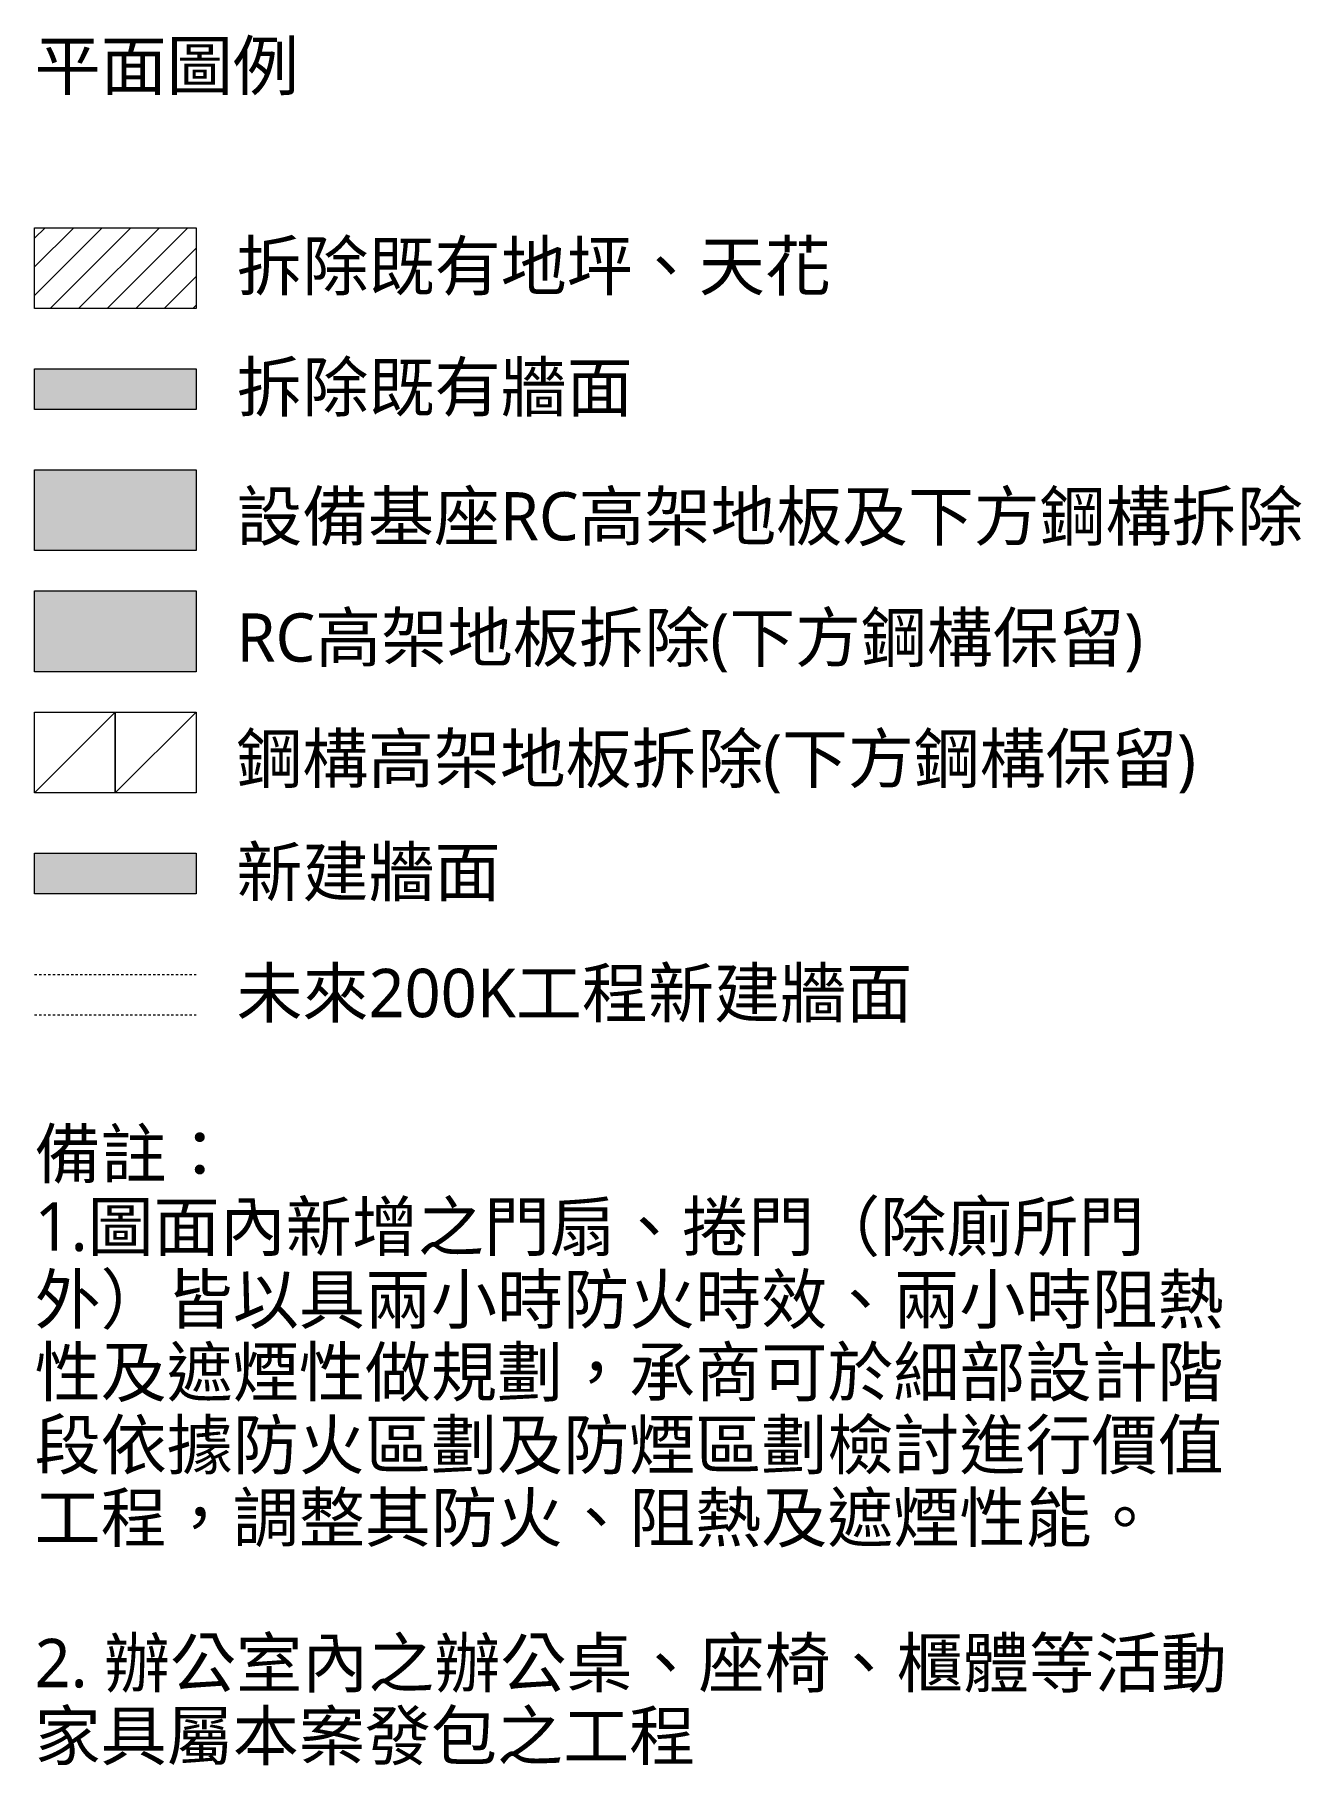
# Model space of a CAD drawing. Extents: x -32000 to 401936, y -48083 to 131250.
# Drawn here: x 386243 to 401936, y -48083 to -26643 of the extents above; entities that cross this region are included whole.
import ezdxf

# ---------------------------------------------------------------- set-up
doc = ezdxf.new("R2010")
doc.units = 0
doc.header["$LTSCALE"] = 10
doc.linetypes.add('XFM7P40ICA$0$H12PL4$0$TAI_虛線', pattern=[5.644, 2.822, -2.822])
for name, color, linetype in [('XFM7P40ICA$0$H12PL4$0$A-TEXT-修改說明', 252, 'Continuous'), ('XFM7P40ICA$0$H12PL4$0$A-WALL-IN-200K.200K', 252, 'Continuous'), ('XFM7P40ICA$0$H12PL4$0$Hattch', 252, 'Continuous')]:
    doc.layers.add(name, color=color, linetype=linetype)
doc.styles.add('XFM7P40ICA$0$H12PL4$0$Standard', font='isocp.shx', dxfattribs={"bigfont": 'chineset.shx'})

# ---------------------------------------------------------------- blocks, each defined once
blk = doc.blocks.new('XFM7P40ICA$0$H12PL4')
at = {"layer": 'XFM7P40ICA$0$H12PL4$0$Hattch', "linetype": 'Continuous', "lineweight": 0}
h = blk.add_hatch(dxfattribs=at)
h.set_pattern_fill('0_單線__25X25_45___0002', color=256, scale=10, style=0, pattern_type=2)
h.set_pattern_definition([(45, (380224, -33063.46), (-176.777, 176.777), [])])
h.paths.add_polyline_path([(386242.7, -29034.7), (388242.7, -29034.7), (388242.7, -30034.7), (386242.7, -30034.7)])
for points in [[(386242.7, -30784.7), (388242.7, -30784.7), (388242.7, -31284.7), (386242.7, -31284.7)], [(386242.7, -32034.7), (388242.7, -32034.7), (388242.7, -33034.7), (386242.7, -33034.7)], [(386242.7, -33534.7), (388242.7, -33534.7), (388242.7, -34534.7), (386242.7, -34534.7)], [(386242.7, -36784.7), (388242.7, -36784.7), (388242.7, -37284.7), (386242.7, -37284.7)]]:
    blk.add_hatch(color=256, dxfattribs=at).paths.add_polyline_path(points)
at = {"layer": 'XFM7P40ICA$0$H12PL4$0$A-TEXT-修改說明', "lineweight": 0}
for points in [[(386242.7, -35034.7), (387242.7, -35034.7), (387242.7, -36034.7), (386242.7, -36034.7)], [(387242.7, -35034.7), (388242.7, -35034.7), (388242.7, -36034.7), (387242.7, -36034.7)]]:
    blk.add_lwpolyline(points, close=True, dxfattribs=at)
for points in [[(387242.7, -35034.7), (386242.7, -36034.7)], [(388242.7, -35034.7), (387242.7, -36034.7)]]:
    blk.add_lwpolyline(points, dxfattribs=at)
at = {"layer": 'XFM7P40ICA$0$H12PL4$0$A-WALL-IN-200K.200K', "linetype": 'XFM7P40ICA$0$H12PL4$0$TAI_虛線', "lineweight": 0}
for points in [[(386242.7, -38284.7), (388242.7, -38284.7)], [(386242.7, -38784.7), (388242.7, -38784.7)]]:
    blk.add_lwpolyline(points, dxfattribs=at)
at = {"layer": 'XFM7P40ICA$0$H12PL4$0$Hattch', "lineweight": 0, "flags": 128}
for points in [[(386242.7, -29034.7), (388242.7, -29034.7), (388242.7, -30034.7), (386242.7, -30034.7)], [(386242.7, -30784.7), (388242.7, -30784.7), (388242.7, -31284.7), (386242.7, -31284.7)], [(386242.7, -32034.7), (388242.7, -32034.7), (388242.7, -33034.7), (386242.7, -33034.7)], [(386242.7, -33534.7), (388242.7, -33534.7), (388242.7, -34534.7), (386242.7, -34534.7)], [(386242.7, -36784.7), (388242.7, -36784.7), (388242.7, -37284.7), (386242.7, -37284.7)]]:
    blk.add_lwpolyline(points, close=True, dxfattribs=at)
at = {"linetype": 'Continuous', "lineweight": 0, "style": 'XFM7P40ICA$0$H12PL4$0$Standard'}
for s, insert, char_height, attachment_point in [('\\A1;{\\fMicrosoft JhengHei|b0|i0|c136|p34;平面圖例}', (386242.7, -27060.4), 600, 4), ('\\A1;{\\fMicrosoft JhengHei|b0|i0|c136|p34;拆除既有地坪、天花}', (388742.7, -29209.1), 600, 1), ('\\A1;{\\fMicrosoft JhengHei|b0|i0|c136|p34;拆除既有牆面}', (388742.7, -30709.1), 600, 1), ('\\A1;{\\fMicrosoft JhengHei|b0|i0|c136|p34;設備基座RC高架地板及下方鋼構拆除}', (388742.7, -32310.7), 598.104, 1), ('\\A1;{\\fMicrosoft JhengHei|b0|i0|c136|p34;RC高架地板拆除(下方鋼構保留)}', (388742.7, -33812.2), 598.104, 1), ('\\A1;{\\fMicrosoft JhengHei|b0|i0|c136|p34;鋼構高架地板拆除(下方鋼構保留)}', (388742.7, -35312.2), 598.104, 1), ('\\A1;{\\fMicrosoft JhengHei|b0|i0|c136|p34;新建牆面}', (388742.7, -36715.2), 600, 1), ('\\A1;{\\fMicrosoft JhengHei|b0|i0|c136|p34;未來200K工程新建牆面}', (388742.7, -38215.2), 600, 1)]:
    blk.add_mtext(s, dxfattribs=dict(at, insert=insert, char_height=char_height, attachment_point=attachment_point))
at = {"linetype": 'Continuous', "lineweight": 0, "insert": (386242.7, -40207.6), "char_height": 600, "width": 15000, "attachment_point": 1, "line_spacing_factor": 0.900895, "style": 'XFM7P40ICA$0$H12PL4$0$Standard'}
blk.add_mtext('\\A1;{\\fMicrosoft JhengHei|b0|i0|c136|p34;備註：\\P1.圖面內新增之門扇、捲門（除廁所門外）皆以具兩小時防火時效、兩小時阻熱性及遮煙性做規劃，承商可於細部設計階段依據防火區劃及防煙區劃檢討進行價值工程，調整其防火、阻熱及遮煙性能。\\P\\P2. 辦公室內之辦公桌、座椅、櫃體等活動家具屬本案發包之工程}', dxfattribs=at)
blk = doc.blocks.new('XFM7P40ICA')
blk.add_blockref('XFM7P40ICA$0$H12PL4', (0, 0))

msp = doc.modelspace()

# ---------------------------------------------------------------- block references
msp.add_blockref('XFM7P40ICA', (0, 0))

doc.saveas('drawing.dxf')
